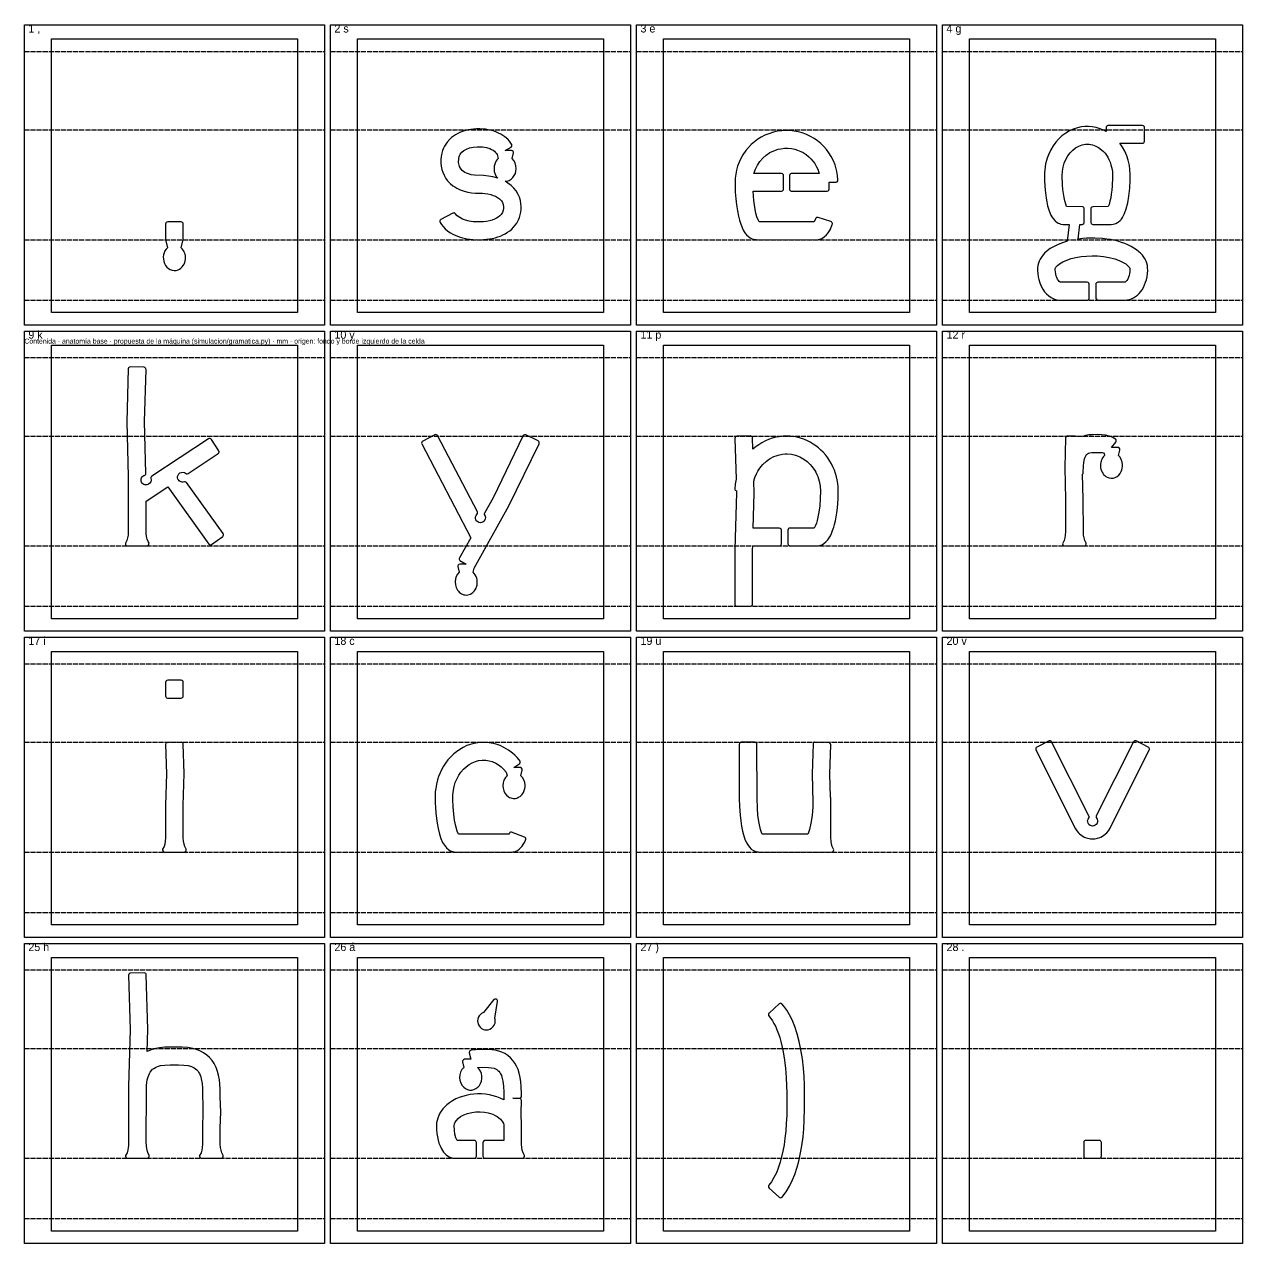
# Model space of a CAD drawing. Header units: millimetres. Extents: x -13 to 1208, y -961 to 108.
# Drawn here: x -13 to 596, y -502 to 108 of the extents above; entities that cross this region are included whole.
import ezdxf
from ezdxf.enums import TextEntityAlignment as Align

# ---------------------------------------------------------------- set-up
doc = ezdxf.new("R2010")
doc.units = ezdxf.units.MM
doc.header["$LTSCALE"] = 2
doc.linetypes.add('DASHED', pattern=[1.524, 1.27, -0.254])
for name, color, linetype in [('CELDA', 8, 'CONTINUOUS'), ('CONTORNO', 7, 'CONTINUOUS'), ('LINEAS', 8, 'DASHED'), ('PLACA', 9, 'CONTINUOUS'), ('TEXTO', 7, 'CONTINUOUS')]:
    doc.layers.add(name, color=color, linetype=linetype)

msp = doc.modelspace()

# ---------------------------------------------------------------- linework, layer by layer
at = {"layer": 'CELDA'}
for points in [[(0, 100.29), (123.01, 100.29), (123.01, -36.39), (0, -36.39)], [(153, 100.29), (276.01, 100.29), (276.01, -36.39), (153, -36.39)], [(306, 100.29), (429.01, 100.29), (429.01, -36.39), (306, -36.39)], [(459, 100.29), (582.01, 100.29), (582.01, -36.39), (459, -36.39)], [(0, -52.71), (123.01, -52.71), (123.01, -189.39), (0, -189.39)], [(153, -52.71), (276.01, -52.71), (276.01, -189.39), (153, -189.39)], [(306, -52.71), (429.01, -52.71), (429.01, -189.39), (306, -189.39)], [(459, -52.71), (582.01, -52.71), (582.01, -189.39), (459, -189.39)], [(0, -205.71), (123.01, -205.71), (123.01, -342.39), (0, -342.39)], [(153, -205.71), (276.01, -205.71), (276.01, -342.39), (153, -342.39)], [(306, -205.71), (429.01, -205.71), (429.01, -342.39), (306, -342.39)], [(459, -205.71), (582.01, -205.71), (582.01, -342.39), (459, -342.39)], [(0, -358.71), (123.01, -358.71), (123.01, -495.39), (0, -495.39)], [(153, -358.71), (276.01, -358.71), (276.01, -495.39), (153, -495.39)], [(306, -358.71), (429.01, -358.71), (429.01, -495.39), (306, -495.39)], [(459, -358.71), (582.01, -358.71), (582.01, -495.39), (459, -495.39)]]:
    msp.add_lwpolyline(points, close=True, dxfattribs=at)
at = {"layer": 'CONTORNO'}
for points in [[(194.74, 10.15), (194.49, 9.97), (194.3, 9.73), (194.18, 9.44), (194.16, 9.13), (194.31, 8.64), (195.01, 7.59), (195.84, 6.55), (196.89, 5.47), (198.25, 4.33), (199.48, 3.48), (200.63, 2.82), (201.84, 2.22), (203.1, 1.7), (204.43, 1.25), (206.34, 0.73), (207.77, 0.45), (210.76, 0.09), (214.28, 0), (217.47, 0.18), (218.95, 0.37), (220.39, 0.63), (221.79, 0.96), (223.15, 1.37), (224.44, 1.83), (225.7, 2.38), (226.9, 3), (228.06, 3.7), (229.13, 4.46), (230.14, 5.31), (231.08, 6.23), (231.93, 7.24), (232.7, 8.33), (233.54, 9.85), (234.05, 11.1), (234.43, 12.36), (234.69, 13.72), (234.83, 15.1), (234.84, 16.6), (234.74, 17.98), (234.48, 19.53), (233.96, 21.24), (233.34, 22.65), (232.32, 24.33), (231.22, 25.71), (229.82, 27.07), (228.24, 28.28), (226.78, 29.17), (227.89, 29.29), (228.93, 29.64), (229.89, 30.23), (230.74, 31.02), (231.43, 31.99), (231.94, 33.09), (232.26, 34.29), (232.37, 35.56), (232.23, 36.98), (231.81, 38.36), (231.12, 39.58), (230.28, 40.55), (230.96, 43.36), (230.95, 43.68), (230.8, 44.08), (230.41, 44.45), (230, 44.58), (226.83, 44.58), (229.81, 46.29), (230.14, 46.67), (230.26, 47.17), (230.22, 47.48), (230.09, 47.76), (229.05, 49.15), (228.1, 50.17), (226.74, 51.36), (225.74, 52.08), (224.69, 52.72), (223.6, 53.29), (222.44, 53.8), (221.27, 54.22), (220.03, 54.58), (218.27, 54.96), (216.95, 55.15), (214.12, 55.32), (212.54, 55.31), (211.02, 55.22), (208.37, 54.85), (207.11, 54.56), (205.43, 54.05), (204.25, 53.58), (203.13, 53.05), (202.05, 52.45), (201.04, 51.79), (200.06, 51.03), (199.17, 50.23), (197.81, 48.72), (197.11, 47.75), (196.48, 46.7), (196.01, 45.75), (195.56, 44.62), (195.01, 42.62), (194.82, 41.39), (194.73, 40.25), (194.73, 38.18), (194.88, 36.73), (195.21, 35.06), (195.65, 33.68), (196.32, 32.16), (197.24, 30.6), (198.1, 29.46), (199.36, 28.14), (200.76, 26.96), (201.63, 26.36), (202.68, 25.73), (204.38, 24.91), (206.29, 24.22), (208.14, 23.74), (210.1, 23.42), (212.03, 23.26), (215.59, 23.17), (216.7, 23.07), (218.22, 22.85), (219.61, 22.53), (220.86, 22.13), (221.97, 21.66), (222.94, 21.14), (224, 20.37), (224.94, 19.39), (225.46, 18.56), (225.84, 17.5), (225.97, 16.38), (225.97, 15.59), (225.87, 14.76), (225.52, 13.66), (224.91, 12.66), (224.16, 11.86), (223.43, 11.28), (222.53, 10.72), (221.5, 10.22), (220.33, 9.78), (219.01, 9.42), (217.56, 9.14), (215.98, 8.96), (213.34, 8.87), (210.88, 8.99), (208.83, 9.28), (207.02, 9.73), (205.47, 10.32), (204.16, 11.03), (202.93, 11.97), (201.92, 13.11), (201.65, 13.27), (201.36, 13.34), (201.05, 13.33), (200.76, 13.23)], [(504.28, -21.28), (503.85, -20.97), (503.39, -20.44), (502.94, -19.7), (502.6, -18.96), (502.32, -18.16), (502.06, -17.14), (501.9, -16.05), (501.84, -15.12), (501.86, -14.45), (502.2, -13.74), (502.9, -12.94), (503.93, -12.1), (505.56, -11.12), (507.62, -10.2), (509.85, -9.46), (512.2, -8.88), (514.85, -8.43), (517.54, -8.16), (520.26, -8.06), (522.99, -8.13), (525.91, -8.4), (528.79, -8.88), (531.55, -9.57), (532.97, -10.05), (534.14, -10.51), (536.12, -11.49), (537.06, -12.09), (537.86, -12.72), (538.5, -13.35), (538.91, -13.91), (539.15, -14.44), (539.18, -14.92), (539.11, -16.02), (538.98, -16.94), (538.74, -17.98), (538.47, -18.81), (538.08, -19.68), (537.63, -20.42), (537.16, -20.97), (536.71, -21.29), (523.17, -21.3), (522.76, -21.38), (522.41, -21.62), (522.18, -21.97), (522.09, -22.38), (522.09, -29.1), (522.22, -29.61), (522.57, -30), (522.86, -30.13), (523.17, -30.18), (536.69, -30.18), (537.82, -30.1), (539.02, -29.86), (539.96, -29.55), (541, -29.06), (541.98, -28.46), (542.95, -27.69), (543.82, -26.84), (544.57, -25.95), (545.26, -24.98), (545.92, -23.85), (546.51, -22.6), (547, -21.29), (547.38, -20.04), (547.71, -18.54), (547.93, -16.98), (548.04, -15.36), (548.03, -13.99), (547.89, -12.9), (547.61, -11.76), (547.25, -10.79), (546.71, -9.67), (546.08, -8.66), (545.4, -7.77), (544.52, -6.8), (543.67, -6), (542.48, -5.06), (541.15, -4.16), (539.76, -3.36), (538.2, -2.6), (536.59, -1.92), (534.91, -1.33), (533.07, -0.78), (531.15, -0.31), (529.51, 0.02), (527.58, 0.33), (525.43, 0.58), (521.56, 0.8), (519.42, 0.8), (517.47, 0.73), (515.56, 0.58), (513.29, 0.31), (514.11, 7.62), (515.39, 7.63), (515.7, 7.71), (516.12, 8.02), (516.34, 8.49), (516.36, 15.42), (516.32, 15.74), (516.18, 16.02), (515.97, 16.25), (515.7, 16.42), (515.39, 16.49), (507.51, 16.5), (507.05, 17.73), (506.6, 19.34), (506.23, 21.06), (505.9, 23.08), (505.65, 25.14), (505.45, 27.47), (505.31, 31.94), (505.42, 34.19), (505.75, 36.19), (506.36, 38.31), (507.13, 40.14), (508.09, 41.85), (509.24, 43.4), (510.56, 44.76), (512.02, 45.88), (513.6, 46.75), (515.27, 47.35), (516.97, 47.66), (518.71, 47.67), (520.42, 47.38), (522.09, 46.79), (523.53, 46.03), (525.01, 44.94), (525.96, 44.04), (526.72, 43.19), (527.42, 42.27), (528.05, 41.27), (528.7, 40.06), (529.25, 38.79), (529.7, 37.47), (530.01, 36.29), (530.24, 35.1), (530.39, 33.9), (530.47, 32.49), (530.47, 31.13), (530.29, 26.9), (530.1, 24.81), (529.84, 22.75), (529.54, 20.97), (529.17, 19.25), (528.71, 17.64), (528.28, 16.5), (520.58, 16.49), (520.09, 16.32), (519.79, 16.02), (519.66, 15.74), (519.61, 15.42), (519.63, 8.49), (519.74, 8.19), (519.93, 7.94), (520.28, 7.71), (520.58, 7.63), (529.8, 7.62), (530.73, 7.7), (531.49, 7.88), (532.17, 8.13), (532.92, 8.52), (533.52, 8.94), (534.21, 9.55), (534.89, 10.32), (535.43, 11.1), (536.01, 12.1), (536.46, 13.06), (537.33, 15.46), (538.09, 18.47), (538.66, 21.74), (539.1, 25.71), (539.32, 29.7), (539.35, 32.69), (539.2, 35.01), (538.89, 37.15), (538.3, 39.69), (537.54, 41.95), (536.58, 44.15), (535.4, 46.27), (534.07, 48.2), (545.44, 48.2), (545.75, 48.25), (546.04, 48.38), (546.34, 48.68), (546.51, 49.17), (546.52, 56), (546.47, 56.31), (546.34, 56.6), (545.95, 56.95), (545.44, 57.07), (528.12, 57.05), (527.82, 56.95), (527.57, 56.76), (527.3, 56.31), (527.26, 56), (527.26, 54.13), (525.64, 54.93), (523.85, 55.62), (522.27, 56.06), (520.36, 56.41), (518.47, 56.56), (516.56, 56.53), (514.85, 56.33), (513.03, 55.94), (510.87, 55.23), (509.01, 54.39), (507.1, 53.26), (505.17, 51.82), (503.54, 50.3), (502.07, 48.65), (500.8, 46.91), (499.56, 44.83), (498.4, 42.35), (497.81, 40.75), (497.44, 39.5), (497.03, 37.85), (496.76, 36.38), (496.57, 34.88), (496.47, 33.44), (496.44, 31.67), (496.48, 29.28), (496.77, 24.76), (497.27, 20.76), (497.62, 18.86), (498.04, 16.99), (498.81, 14.4), (499.7, 12.25), (500.19, 11.37), (500.76, 10.51), (501.41, 9.72), (502.01, 9.15), (502.59, 8.71), (503.24, 8.31), (503.88, 8.02), (504.6, 7.79), (505.73, 7.63), (508.75, 7.6), (507.8, -0.82), (505.5, -1.53), (503.32, -2.37), (501.23, -3.37), (499.37, -4.47), (497.81, -5.61), (496.47, -6.82), (495.27, -8.19), (494.28, -9.7), (493.74, -10.82), (493.39, -11.8), (493.12, -12.91), (492.98, -14), (492.97, -15.38), (493.07, -16.94), (493.29, -18.5), (493.58, -19.83), (494.12, -21.62), (494.76, -23.17), (495.57, -24.69), (496.45, -25.98), (497.46, -27.13), (498.59, -28.13), (499.82, -28.96), (501.09, -29.56), (501.99, -29.86), (502.73, -30.03), (504.35, -30.18), (517.77, -30.18), (518.28, -30.05), (518.53, -29.86), (518.72, -29.61), (518.84, -29.1), (518.84, -22.27), (518.66, -21.78), (518.28, -21.43), (517.77, -21.3)], [(350.76, 24.22), (364.94, 24.22), (365.45, 24.35), (365.84, 24.7), (365.97, 24.98), (366.02, 25.3), (366.02, 32.02), (365.97, 32.33), (365.84, 32.62), (365.45, 32.97), (364.94, 33.09), (351.23, 33.1), (351.95, 35.24), (352.94, 37.25), (354.19, 39.11), (355.67, 40.79), (357.36, 42.26), (359.22, 43.49), (361.22, 44.47), (363.33, 45.17), (364.65, 45.45), (366.41, 45.66), (368.19, 45.69), (369.95, 45.52), (371.69, 45.17), (372.98, 44.78), (374.62, 44.12), (375.82, 43.49), (377.32, 42.53), (378.7, 41.42), (379.68, 40.47), (380.83, 39.12), (381.62, 38.02), (382.51, 36.47), (383.08, 35.24), (383.68, 33.55), (383.81, 33.1), (370.09, 33.09), (369.78, 33.05), (369.5, 32.91), (369.2, 32.62), (369.02, 32.13), (369.02, 25.3), (369.06, 24.98), (369.2, 24.7), (369.5, 24.4), (369.78, 24.27), (370.09, 24.22), (387.76, 24.22), (388.26, 24.35), (388.65, 24.7), (388.83, 25.19), (388.83, 28.66), (392.39, 28.73), (392.87, 28.96), (393.17, 29.4), (393.23, 29.97), (393.04, 32.11), (392.71, 34.02), (392.36, 35.46), (391.75, 37.42), (390.98, 39.33), (389.8, 41.64), (388.71, 43.38), (387.48, 45.03), (386.13, 46.57), (384.59, 48.06), (383.01, 49.36), (381.33, 50.53), (379.55, 51.57), (377.21, 52.67), (375.29, 53.37), (373.31, 53.91), (371.3, 54.29), (369.17, 54.52), (367.13, 54.57), (365.09, 54.46), (363.05, 54.18), (361.05, 53.74), (358.58, 52.96), (356.69, 52.17), (354.87, 51.23), (353.14, 50.15), (351.41, 48.88), (349.87, 47.53), (348.43, 46.06), (347.13, 44.48), (345.65, 42.34), (344.64, 40.55), (343.78, 38.69), (343.06, 36.77), (342.48, 34.7), (342.1, 32.79), (341.85, 30.76), (341.78, 29.28), (341.79, 26.53), (341.89, 23.79), (342.13, 20.48), (342.47, 17.35), (342.92, 14.41), (343.47, 11.73), (343.99, 9.71), (344.58, 7.83), (345.25, 6.12), (345.89, 4.81), (346.72, 3.44), (347.55, 2.39), (348.44, 1.55), (349.34, 0.92), (350.38, 0.41), (351.36, 0.13), (352.38, 0.01), (382.42, 0), (383.29, 0.06), (384.07, 0.22), (385.23, 0.67), (386.4, 1.4), (387.46, 2.37), (388.31, 3.44), (388.93, 4.41), (389.41, 5.31), (390.39, 7.64), (390.45, 7.95), (390.42, 8.27), (390.23, 8.66), (389.99, 8.88), (389.71, 9.03), (383.31, 11.1), (383.01, 11.16), (382.51, 11.05), (382.12, 10.73), (381.26, 8.88), (353.78, 8.88), (353.28, 9.91), (352.74, 11.4), (352.22, 13.28), (351.83, 15.04), (351.41, 17.47), (351.13, 19.61)], [(222.89, 42.53), (223.37, 40.55), (222.89, 40.05), (222.43, 39.45), (221.77, 38.2), (221.38, 36.81), (221.28, 35.36), (221.42, 34.08), (221.84, 32.74), (222.43, 31.65), (223.2, 30.72), (220.63, 31.41), (218.47, 31.8), (216.08, 32.03), (211.55, 32.19), (209.93, 32.43), (208.51, 32.83), (207.57, 33.2), (206.74, 33.63), (206.02, 34.11), (205.41, 34.63), (204.89, 35.18), (204.46, 35.77), (204.04, 36.58), (203.81, 37.26), (203.6, 38.63), (203.64, 40.39), (203.92, 41.63), (204.41, 42.69), (205.15, 43.66), (206.15, 44.53), (207.45, 45.29), (209.05, 45.89), (210.94, 46.29), (212.78, 46.44), (215.44, 46.38), (217.5, 46.06), (219.21, 45.53), (220.08, 45.13), (220.85, 44.67), (221.51, 44.17), (222.07, 43.64), (222.54, 43.07)], [(57.07, 0.13), (58.05, -4.04), (57.34, -4.81), (56.8, -5.65), (56.38, -6.58), (56.1, -7.6), (55.96, -8.63), (55.98, -9.67), (56.15, -10.7), (56.52, -11.84), (57.09, -12.9), (57.72, -13.7), (58.56, -14.44), (59.4, -14.94), (60.4, -15.29), (61.34, -15.41), (62.43, -15.33), (63.44, -15.01), (64.1, -14.67), (64.75, -14.21), (65.42, -13.56), (65.9, -12.93), (66.3, -12.24), (66.64, -11.46), (66.91, -10.5), (67.03, -9.67), (67.05, -8.84), (66.98, -8.01), (66.82, -7.2), (66.63, -6.58), (66.32, -5.86), (65.92, -5.16), (65.44, -4.53), (64.96, -4.04), (65.94, 0.13), (65.94, 7.8), (65.86, 8.21), (65.63, 8.56), (65.28, 8.79), (64.87, 8.87), (58.14, 8.87), (57.73, 8.79), (57.38, 8.56), (57.15, 8.21), (57.07, 7.8)], [(37.71, -150.26), (37.04, -151.59), (36.98, -151.91), (37.1, -152.42), (37.45, -152.82), (37.95, -152.99), (47.76, -153), (48.28, -152.87), (48.6, -152.6), (48.8, -152.22), (48.81, -151.69), (48.32, -150.74), (47.9, -149.64), (47.59, -148.32), (47.41, -146.78), (47.35, -145.02), (47.35, -130.72), (58.15, -123.58), (78.76, -152.21), (79.02, -152.39), (79.42, -152.5), (79.74, -152.47), (80.03, -152.36), (85.66, -148.31), (85.92, -147.98), (86.02, -147.57), (86, -147.26), (85.82, -146.88), (67.47, -121.35), (67.14, -121.1), (66.84, -121), (66.53, -120.99), (65.94, -121.13), (65.43, -121.16), (64.95, -121.08), (64.41, -120.88), (63.91, -120.53), (63.51, -120.07), (63.27, -119.62), (63.11, -119.04), (63.12, -118.31), (63.32, -117.64), (63.72, -117.04), (64.28, -116.57), (64.97, -116.28), (65.79, -116.22), (66.52, -116.41), (67.5, -116.96), (67.9, -116.99), (68.3, -116.88), (83.4, -106.91), (83.63, -106.7), (83.79, -106.43), (83.87, -106.12), (83.86, -105.81), (83.75, -105.51), (80, -99.81), (79.7, -99.51), (79.42, -99.37), (79.1, -99.33), (78.79, -99.37), (78.51, -99.5), (50.17, -118.22), (49.88, -118.51), (49.71, -118.89), (49.69, -119.2), (49.82, -120.19), (49.64, -121.02), (49.25, -121.66), (48.63, -122.2), (48.19, -122.41), (47.7, -122.53), (47.21, -122.55), (46.64, -122.45), (46.19, -122.27), (45.77, -121.99), (45.43, -121.64), (45.12, -121.15), (44.94, -120.67), (44.87, -120.09), (44.94, -119.49), (45.12, -119.01), (45.43, -118.52), (45.77, -118.18), (46.19, -117.89), (46.76, -117.65), (47.01, -117.45), (47.19, -117.19), (47.3, -116.79), (46.59, -90.94), (47.32, -64.87), (47.28, -64.56), (47.09, -64.19), (46.77, -63.91), (46.38, -63.78), (39.44, -63.58), (39.04, -63.7), (38.78, -63.88), (38.59, -64.12), (38.45, -64.52), (37.71, -91.07), (38.47, -118.3), (38.47, -145.03), (38.41, -146.8), (38.33, -147.6), (38.09, -149.01)], [(185.68, -100.62), (185.35, -100.88), (185.15, -101.25), (185.1, -101.67), (185.22, -102.07), (209.66, -148.95), (204.03, -159.05), (203.92, -159.35), (203.9, -159.66), (203.97, -159.97), (204.27, -160.4), (207.38, -162.15), (204.21, -162.16), (203.7, -162.34), (203.41, -162.65), (203.25, -163.05), (203.25, -163.38), (203.93, -166.19), (203.08, -167.15), (202.41, -168.35), (202.02, -169.55), (201.84, -170.96), (201.94, -172.45), (202.33, -173.83), (202.99, -175.08), (203.45, -175.69), (203.88, -176.13), (204.44, -176.59), (204.94, -176.92), (205.58, -177.22), (206.14, -177.41), (206.82, -177.53), (207.54, -177.57), (208.13, -177.51), (208.8, -177.36), (209.49, -177.09), (210.14, -176.72), (210.75, -176.26), (211.32, -175.69), (211.88, -174.92), (212.27, -174.21), (212.57, -173.45), (212.79, -172.62), (212.92, -171.62), (212.92, -170.78), (212.82, -169.93), (212.63, -169.12), (212.35, -168.35), (211.9, -167.48), (211.42, -166.81), (210.84, -166.19), (211.32, -164.2), (228.7, -133.02), (243.8, -101.97), (243.91, -101.57), (243.85, -101.15), (243.64, -100.79), (243.31, -100.53), (237.16, -97.55), (236.85, -97.49), (236.54, -97.51), (236.25, -97.63), (235.93, -97.91), (220.78, -129), (216.51, -136.68), (216.43, -136.98), (216.43, -137.28), (216.83, -138.24), (216.94, -138.83), (216.9, -139.44), (216.7, -140.04), (216.29, -140.64), (215.75, -141.08), (215.08, -141.36), (214.46, -141.44), (213.74, -141.33), (213.11, -141.03), (212.63, -140.62), (212.24, -140.04), (212.02, -139.32), (212.04, -138.5), (212.29, -137.79), (212.94, -136.88), (213.03, -136.47), (212.95, -136.06), (193.03, -97.87), (192.83, -97.64), (192.46, -97.44), (192.04, -97.39), (191.73, -97.46)], [(506.22, -150.26), (505.55, -151.59), (505.49, -151.91), (505.61, -152.42), (505.97, -152.82), (506.46, -152.99), (516.38, -152.99), (516.69, -152.92), (516.96, -152.75), (517.18, -152.51), (517.31, -152.22), (517.35, -151.91), (517.3, -151.59), (516.62, -150.26), (516.24, -149.01), (516, -147.58), (515.88, -145.95), (515.86, -129.73), (515.51, -117.24), (515.77, -116.85), (515.85, -116.53), (515.95, -112.9), (516.07, -111.58), (516.26, -110.33), (516.47, -109.48), (516.74, -108.67), (517.06, -107.98), (517.44, -107.42), (517.9, -106.99), (518.43, -106.7), (519.15, -106.49), (520.06, -106.36), (521.82, -106.3), (524.2, -106.33), (525.32, -106.43), (526.23, -106.65), (526.51, -107.81), (525.92, -108.43), (525.46, -109.07), (525.08, -109.78), (524.77, -110.54), (524.56, -111.34), (524.44, -112.17), (524.42, -113), (524.49, -113.83), (524.65, -114.64), (524.9, -115.43), (525.24, -116.16), (525.57, -116.71), (526.03, -117.31), (526.57, -117.86), (527.17, -118.32), (527.82, -118.69), (528.86, -119.06), (529.8, -119.19), (530.85, -119.11), (531.77, -118.84), (532.75, -118.32), (533.61, -117.62), (534.26, -116.84), (534.85, -115.83), (535.15, -115.07), (535.37, -114.24), (535.5, -113.24), (535.5, -112.37), (535.32, -111.14), (534.86, -109.81), (534.24, -108.74), (533.42, -107.81), (534.08, -105.1), (534.07, -104.57), (533.81, -104.1), (533.55, -103.91), (533.25, -103.8), (529.97, -103.77), (532.17, -101.16), (532.31, -100.88), (532.36, -100.56), (532.24, -100.05), (531.98, -99.73), (531.17, -99.2), (530.22, -98.71), (528.72, -98.13), (526.94, -97.71), (525.02, -97.49), (522.74, -97.43), (520.38, -97.45), (518.68, -97.58), (517.03, -97.87), (515.58, -98.29), (507.96, -98.08), (507.65, -98.15), (507.37, -98.31), (507.05, -98.72), (506.96, -99.13), (506.55, -113.85), (506.98, -129.81), (506.97, -145.93), (506.85, -147.58), (506.6, -149.04)], [(341.68, -124.48), (341.72, -124.79), (341.9, -125.17), (342.12, -125.39), (342.42, -125.54), (342.45, -126.52), (341.66, -154.73), (341.67, -182.21), (341.74, -182.51), (341.98, -182.86), (342.23, -183.05), (342.63, -183.17), (349.56, -183.17), (349.97, -183.05), (350.22, -182.86), (350.45, -182.51), (350.53, -182.1), (350.53, -154.91), (350.59, -153), (363.95, -153), (364.26, -152.92), (364.61, -152.69), (364.84, -152.34), (364.92, -152.03), (364.92, -145.1), (364.74, -144.6), (364.36, -144.25), (363.85, -144.13), (350.84, -144.12), (351.32, -126.62), (351.16, -120.6), (351.72, -118.78), (352.43, -117.08), (353.19, -115.64), (354.17, -114.13), (354.79, -113.32), (355.7, -112.27), (357.32, -110.77), (358.25, -110.05), (359.24, -109.4), (361.17, -108.39), (362.25, -107.96), (363.37, -107.61), (365.48, -107.18), (366.82, -107.07), (367.79, -107.05), (369.92, -107.24), (372.03, -107.72), (373.31, -108.17), (374.2, -108.56), (376.1, -109.61), (377.86, -110.91), (379.31, -112.28), (380.23, -113.33), (380.84, -114.14), (381.62, -115.3), (382.12, -116.18), (382.67, -117.28), (383.14, -118.4), (383.88, -120.73), (384.32, -123.15), (384.47, -125.62), (384.39, -129.14), (384.09, -133.12), (383.55, -137.02), (382.84, -140.31), (382.41, -141.74), (382, -142.86), (381.39, -144.12), (369.25, -144.13), (368.84, -144.21), (368.57, -144.37), (368.3, -144.69), (368.18, -145.1), (368.18, -152.03), (368.26, -152.34), (368.49, -152.69), (368.74, -152.87), (369.04, -152.98), (382.41, -153), (383.44, -152.92), (384.73, -152.59), (385.41, -152.28), (386.12, -151.87), (387.19, -151), (388.16, -149.93), (388.84, -148.96), (389.42, -147.93), (389.99, -146.76), (390.55, -145.36), (391.09, -143.74), (391.48, -142.31), (391.92, -140.45), (392.29, -138.56), (392.63, -136.43), (392.92, -134.07), (393.25, -129.57), (393.34, -125), (393.27, -123.51), (393.09, -121.77), (392.82, -120.06), (392.48, -118.55), (392.01, -116.88), (391.41, -115.17), (390.73, -113.57), (389.92, -111.95), (389.16, -110.63), (388.07, -108.98), (387.1, -107.71), (385.8, -106.22), (384.72, -105.14), (383.56, -104.1), (382.18, -103.03), (380.86, -102.12), (379.36, -101.23), (377.96, -100.52), (376.08, -99.73), (374.54, -99.21), (372.8, -98.76), (371.01, -98.43), (369.24, -98.24), (367.38, -98.18), (365.78, -98.24), (363.76, -98.47), (362.17, -98.77), (360.4, -99.23), (358.49, -99.9), (356.99, -100.55), (355.19, -101.49), (353.65, -102.45), (352.34, -103.39), (350.72, -104.74), (350.55, -99.02), (350.42, -98.62), (350.15, -98.31), (349.77, -98.12), (349.46, -98.08), (342.74, -98.27), (342.33, -98.36), (342.06, -98.53), (341.8, -98.86), (341.69, -99.27), (342.26, -119.69), (341.87, -122.1)], [(64.87, -229.05), (65.28, -228.97), (65.63, -228.74), (65.86, -228.39), (65.94, -228.08), (65.94, -221.25), (65.86, -220.84), (65.7, -220.57), (65.28, -220.26), (64.87, -220.18), (58.14, -220.18), (57.73, -220.26), (57.46, -220.42), (57.15, -220.84), (57.07, -221.25), (57.07, -227.98), (57.15, -228.39), (57.31, -228.66), (57.63, -228.92), (58.04, -229.05)], [(56.31, -303.26), (55.63, -304.59), (55.58, -304.91), (55.7, -305.42), (56.05, -305.82), (56.54, -305.99), (66.46, -305.99), (66.77, -305.92), (67.12, -305.68), (67.31, -305.42), (67.41, -305.12), (67.38, -304.59), (66.7, -303.26), (66.33, -302.04), (66.08, -300.6), (65.96, -298.95), (65.94, -282.81), (66.38, -266.82), (65.96, -252.02), (65.88, -251.72), (65.71, -251.45), (65.37, -251.2), (65.07, -251.1), (58.04, -251.28), (57.73, -251.36), (57.39, -251.61), (57.21, -251.86), (57.11, -252.16), (57.51, -266.97), (57.07, -282.63), (57.05, -298.93), (56.93, -300.58), (56.68, -302.04)], [(203.5, -297.12), (202.83, -295.52), (202.15, -293.13), (201.55, -290.13), (201.15, -287.16), (200.82, -283.33), (200.7, -279.81), (200.72, -277.4), (200.97, -275.08), (201.36, -273.18), (201.92, -271.33), (202.64, -269.58), (203.68, -267.62), (204.7, -266.13), (206.06, -264.54), (207.31, -263.37), (208.89, -262.2), (210.3, -261.41), (212.03, -260.71), (213.52, -260.31), (215.32, -260.07), (217.12, -260.1), (218.91, -260.37), (220.4, -260.81), (222.11, -261.55), (223.51, -262.38), (224.83, -263.38), (226.07, -264.54), (227.34, -266.01), (227.79, -267.86), (226.94, -268.82), (226.26, -270.04), (225.83, -271.42), (225.69, -272.87), (225.8, -274.11), (226.18, -275.47), (226.74, -276.58), (227.46, -277.52), (228.45, -278.37), (228.97, -278.67), (229.61, -278.95), (230.18, -279.12), (230.86, -279.22), (231.99, -279.18), (232.66, -279.02), (233.21, -278.82), (233.84, -278.49), (234.31, -278.17), (235.18, -277.35), (235.64, -276.75), (235.96, -276.21), (236.37, -275.28), (236.64, -274.32), (236.77, -273.46), (236.78, -272.45), (236.6, -271.19), (236.14, -269.86), (235.52, -268.79), (234.7, -267.86), (235.38, -265.04), (235.32, -264.51), (235.01, -264.08), (234.53, -263.84), (231.25, -263.82), (234.1, -261.69), (234.34, -261.21), (234.37, -260.89), (234.3, -260.57), (233.89, -259.98), (232.78, -258.72), (231.67, -257.6), (230.57, -256.61), (228.47, -255.03), (226.24, -253.7), (224.38, -252.83), (222.82, -252.26), (220.85, -251.71), (218.92, -251.37), (216.89, -251.19), (215.24, -251.19), (213.21, -251.37), (211.28, -251.71), (209.31, -252.26), (207.75, -252.83), (205.89, -253.7), (204.16, -254.7), (202.46, -255.89), (201.16, -256.95), (199.65, -258.4), (198.24, -259.98), (197.01, -261.61), (196.09, -263.03), (195.08, -264.84), (194.34, -266.39), (193.57, -268.32), (193.04, -269.97), (192.51, -272.08), (192.13, -274.17), (191.93, -275.88), (191.82, -278.07), (191.85, -281.23), (191.97, -283.85), (192.15, -286.35), (192.47, -289.3), (192.8, -291.59), (193.29, -294.18), (194.01, -297.06), (194.74, -299.22), (195.6, -301.17), (196.45, -302.6), (196.98, -303.31), (197.55, -303.95), (198.66, -304.87), (199.43, -305.33), (199.96, -305.57), (201.17, -305.91), (202.21, -306), (230.6, -305.96), (231.4, -305.82), (232.17, -305.57), (233.03, -305.15), (233.88, -304.58), (234.58, -303.95), (235.3, -303.12), (235.9, -302.27), (236.47, -301.28), (237.06, -300.03), (237.19, -299.61), (237.1, -299.08), (236.78, -298.66), (236.49, -298.5), (229.98, -296.08), (229.55, -296.1), (229.16, -296.29), (228.94, -296.52), (228.6, -297.13)], [(355.34, -297.13), (354.96, -296.17), (354.49, -294.67), (353.79, -291.54), (353.24, -287.71), (352.92, -283.92), (352.76, -279.2), (352.74, -252.04), (352.58, -251.65), (352.36, -251.42), (352.09, -251.26), (351.68, -251.18), (344.85, -251.18), (344.45, -251.3), (344.07, -251.65), (343.93, -251.94), (343.88, -252.25), (343.89, -279.25), (343.99, -283.2), (344.3, -287.5), (344.63, -290.39), (345.06, -293.09), (345.57, -295.59), (346.06, -297.48), (346.74, -299.53), (347.39, -301.06), (348.17, -302.48), (348.93, -303.52), (349.9, -304.5), (351.07, -305.29), (352.18, -305.75), (353.46, -305.98), (390.05, -306), (390.46, -305.92), (390.82, -305.68), (391.05, -305.32), (391.12, -304.91), (391.03, -304.49), (390.38, -303.22), (390.02, -302.04), (389.77, -300.6), (389.65, -298.95), (389.6, -281.34), (389.63, -279.08), (389.52, -278.58), (389.19, -266.97), (389.6, -252.37), (389.49, -251.86), (389.15, -251.47), (388.87, -251.33), (388.56, -251.27), (381.73, -251.08), (381.42, -251.15), (381.15, -251.31), (380.87, -251.62), (380.76, -251.92), (380.32, -266.85), (380.72, -281.3), (380.63, -283.34), (380.28, -287.7), (379.73, -291.53), (379.03, -294.67), (378.56, -296.17), (378.17, -297.13)], [(511.95, -294.36), (512.59, -295.39), (513.49, -296.46), (514.01, -296.96), (515.11, -297.81), (516.33, -298.5), (516.84, -298.72), (518.13, -299.15), (519.52, -299.39), (520.94, -299.42), (521.69, -299.36), (522.88, -299.15), (524.17, -298.72), (524.67, -298.5), (525.9, -297.81), (527, -296.96), (527.54, -296.43), (528.42, -295.39), (529.24, -294.03), (548.8, -255.01), (548.9, -254.71), (548.91, -254.4), (548.82, -254.09), (548.58, -253.75), (548.32, -253.57), (542.21, -250.51), (541.91, -250.45), (541.49, -250.5), (541.21, -250.64), (540.98, -250.86), (522.37, -287.94), (522.26, -288.36), (522.29, -288.69), (522.79, -289.61), (522.97, -290.31), (522.93, -291.04), (522.74, -291.64), (522.35, -292.22), (521.87, -292.63), (521.23, -292.93), (520.52, -293.04), (519.89, -292.97), (519.22, -292.68), (518.68, -292.24), (518.27, -291.64), (518.06, -290.94), (518.04, -290.31), (518.22, -289.61), (518.72, -288.69), (518.75, -288.36), (518.64, -287.94), (500.03, -250.86), (499.8, -250.64), (499.52, -250.5), (499.21, -250.44), (498.79, -250.51), (492.69, -253.57), (492.35, -253.83), (492.18, -254.09), (492.1, -254.4), (492.11, -254.71), (492.21, -255.01)], [(37.81, -456.26), (37.13, -457.59), (37.08, -457.91), (37.2, -458.42), (37.55, -458.82), (38.04, -458.99), (47.86, -459), (48.37, -458.87), (48.76, -458.51), (48.91, -458.12), (48.91, -457.69), (48.19, -456.22), (47.83, -455.04), (47.69, -454.35), (47.5, -452.78), (47.44, -451.03), (47.48, -424.69), (47.58, -422.7), (47.75, -421.13), (47.97, -419.8), (48.34, -418.34), (48.66, -417.44), (49.03, -416.64), (49.43, -415.95), (50, -415.18), (50.63, -414.55), (51.19, -414.11), (52, -413.62), (52.75, -413.28), (53.6, -412.98), (54.6, -412.73), (56.78, -412.43), (59.42, -412.31), (63.58, -412.31), (66.23, -412.43), (68.4, -412.73), (70, -413.18), (70.76, -413.49), (71.44, -413.86), (72.02, -414.26), (72.69, -414.85), (73.17, -415.38), (73.59, -415.97), (73.98, -416.65), (74.34, -417.44), (74.67, -418.36), (74.95, -419.41), (75.32, -421.61), (75.5, -423.95), (75.78, -436.04), (75.57, -443.67), (75.55, -451.93), (75.43, -453.58), (75.19, -455.01), (74.81, -456.26), (74.13, -457.59), (74.08, -458.01), (74.2, -458.42), (74.55, -458.82), (75.04, -458.99), (84.86, -459), (85.27, -458.92), (85.62, -458.68), (85.81, -458.42), (85.93, -458.01), (85.88, -457.59), (85.2, -456.26), (84.83, -455.04), (84.58, -453.6), (84.46, -451.95), (84.44, -443.86), (84.66, -435.94), (84.44, -428.26), (84.4, -424.44), (84.27, -421.97), (84.04, -419.87), (83.61, -417.48), (83.12, -415.65), (82.37, -413.65), (81.37, -411.68), (80.38, -410.2), (79.07, -408.68), (77.76, -407.48), (76.11, -406.31), (74.52, -405.46), (72.56, -404.67), (70.74, -404.16), (68.29, -403.73), (65.45, -403.49), (60.43, -403.43), (56.71, -403.53), (54.09, -403.81), (52.15, -404.19), (49.93, -404.86), (47.93, -405.73), (48.23, -394.68), (47.47, -367.38), (47.41, -367.07), (47.21, -366.7), (46.87, -366.45), (46.47, -366.33), (39.54, -366.53), (39.23, -366.61), (38.89, -366.86), (38.71, -367.11), (38.6, -367.52), (39.36, -394.81), (38.57, -423.04), (38.57, -451.03), (38.5, -452.8), (38.43, -453.6), (38.19, -455.01)], [(216.05, -386.2), (215.03, -386.72), (214.35, -387.27), (213.8, -387.93), (213.38, -388.7), (213.12, -389.53), (213.03, -390.39), (213.11, -391.26), (213.36, -392.09), (213.77, -392.86), (214.31, -393.54), (214.98, -394.1), (215.75, -394.51), (216.58, -394.77), (217.44, -394.86), (218.31, -394.78), (219.14, -394.53), (220.09, -394), (220.88, -393.26), (221.39, -392.49), (221.78, -391.47), (221.88, -390.88), (221.9, -390.23), (221.83, -389.58), (221.66, -388.96), (223.01, -380.72), (222.97, -380.21), (222.77, -379.84), (222.44, -379.59), (222.04, -379.48), (221.62, -379.53), (221.26, -379.73)], [(358.81, -386.44), (358.57, -386.76), (358.48, -387.06), (358.47, -387.36), (358.55, -387.66), (359.68, -389.17), (360.46, -390.35), (361.23, -391.66), (361.96, -393.09), (362.87, -395.18), (363.52, -396.9), (364.14, -398.74), (364.7, -400.69), (365.7, -404.93), (366.39, -408.83), (367.02, -413.95), (367.39, -418.66), (367.57, -422.82), (367.65, -426.34), (367.66, -432.68), (367.58, -437.52), (367.39, -441.68), (367.11, -445.48), (366.73, -449.02), (366.26, -452.32), (365.7, -455.41), (365.06, -458.3), (364.33, -460.98), (363.31, -464.04), (362.42, -466.25), (361.23, -468.69), (359.95, -470.79), (358.65, -472.52), (358.52, -472.79), (358.46, -473.09), (358.53, -473.49), (358.81, -473.91), (363.76, -478.48), (364.12, -478.7), (364.54, -478.76), (364.96, -478.66), (365.29, -478.4), (366.19, -477.3), (367.32, -475.74), (369, -472.97), (370.53, -469.85), (371.65, -467.09), (372.83, -463.54), (373.68, -460.4), (374.56, -456.35), (375.16, -452.83), (375.75, -448.25), (376.11, -444.27), (376.36, -440.04), (376.52, -434.13), (376.54, -427.62), (376.45, -422.57), (376.25, -418.12), (375.94, -414.05), (375.42, -409.29), (374.72, -404.86), (373.86, -400.7), (372.84, -396.86), (371.65, -393.26), (370.27, -389.93), (369, -387.38), (367.63, -385.09), (366.19, -383.05), (365.22, -381.88), (364.86, -381.66), (364.54, -381.59), (364.12, -381.65), (363.76, -381.87)], [(202.85, -450.12), (202.53, -449.52), (202.22, -448.75), (201.73, -446.93), (201.44, -444.93), (201.36, -442.76), (201.51, -441.87), (201.9, -440.94), (202.48, -440.09), (203.35, -439.17), (204.59, -438.22), (206.22, -437.31), (208.03, -436.61), (210.15, -436.08), (212.17, -435.81), (214.41, -435.75), (216.45, -435.93), (218.41, -436.31), (219.57, -436.64), (220.67, -437.04), (221.87, -437.6), (222.83, -438.15), (223.69, -438.77), (224.45, -439.43), (225.09, -440.15), (225.56, -440.85), (225.95, -441.68), (226.12, -442.39), (226.16, -450.12), (216.83, -450.13), (216.42, -450.21), (216.15, -450.37), (215.84, -450.79), (215.76, -451.2), (215.76, -457.93), (215.84, -458.34), (216, -458.61), (216.42, -458.92), (216.83, -459), (235.45, -459), (235.97, -458.87), (236.22, -458.68), (236.41, -458.42), (236.53, -458.01), (236.48, -457.59), (235.8, -456.26), (235.42, -455.01), (235.18, -453.58), (235.05, -451.95), (235.03, -442.58), (234.83, -436.57), (234.99, -430.06), (234.89, -429.76), (234.71, -429.5), (234.47, -429.3), (234.17, -429.19), (230.62, -429.07), (234.17, -429.04), (234.65, -428.82), (234.96, -428.4), (235.03, -428.09), (235.03, -427.07), (234.91, -423.09), (234.71, -420.78), (234.39, -418.66), (233.89, -416.5), (233.32, -414.74), (232.58, -413.04), (231.72, -411.49), (230.7, -410.09), (229.51, -408.8), (228.18, -407.68), (226.69, -406.73), (225.15, -406), (223.62, -405.47), (221.84, -405.06), (220.14, -404.83), (217.73, -404.69), (214.15, -404.68), (211.98, -404.77), (209.89, -405), (209.5, -405.11), (209.17, -405.36), (209, -405.61), (208.9, -406.01), (208.92, -406.31), (209.64, -409.57), (206.46, -409.57), (205.96, -409.76), (205.61, -410.16), (205.51, -410.47), (205.51, -410.79), (206.19, -413.61), (205.71, -414.1), (205.25, -414.7), (204.59, -415.95), (204.2, -417.34), (204.09, -418.83), (204.24, -420.07), (204.66, -421.41), (205.25, -422.5), (206.11, -423.52), (207.01, -424.22), (208.01, -424.7), (209.08, -424.95), (210.17, -424.96), (211.23, -424.72), (212.24, -424.24), (213.15, -423.55), (213.94, -422.64), (214.54, -421.6), (214.96, -420.44), (215.17, -419.21), (215.16, -417.96), (214.95, -416.73), (214.53, -415.58), (213.92, -414.54), (213.1, -413.59), (215.69, -413.55), (218.49, -413.6), (220.07, -413.76), (221.32, -414.05), (222.02, -414.31), (222.68, -414.67), (223.24, -415.09), (223.69, -415.54), (224.17, -416.17), (224.57, -416.85), (224.94, -417.68), (225.23, -418.5), (225.71, -420.53), (226.01, -422.97), (226.15, -426.03), (226.14, -429.79), (224.32, -428.95), (222.63, -428.3), (220.89, -427.78), (219.09, -427.37), (217.09, -427.06), (215.03, -426.9), (212.97, -426.88), (211.17, -426.99), (209.36, -427.21), (207.37, -427.59), (205.59, -428.08), (203.84, -428.69), (202.17, -429.41), (200.52, -430.3), (198.96, -431.32), (197.66, -432.35), (196.65, -433.3), (195.72, -434.33), (194.88, -435.44), (194.18, -436.56), (193.63, -437.67), (193.13, -438.95), (192.79, -440.17), (192.59, -441.31), (192.48, -442.73), (192.52, -444.58), (192.7, -446.59), (192.97, -448.36), (193.31, -449.9), (193.76, -451.42), (194.32, -452.88), (194.97, -454.23), (195.5, -455.1), (196.08, -455.9), (196.68, -456.59), (197.39, -457.26), (198.05, -457.76), (198.84, -458.23), (199.68, -458.59), (200.37, -458.8), (201.3, -458.97), (202, -459), (211.43, -459), (211.84, -458.92), (212.19, -458.69), (212.43, -458.34), (212.51, -457.93), (212.51, -451.2), (212.43, -450.79), (212.19, -450.44), (211.84, -450.21), (211.43, -450.13)], [(516.07, -457.93), (516.15, -458.34), (516.31, -458.61), (516.63, -458.87), (517.04, -459), (523.87, -459), (524.28, -458.92), (524.55, -458.76), (524.86, -458.34), (524.94, -457.93), (524.94, -451.2), (524.86, -450.79), (524.7, -450.52), (524.28, -450.21), (523.87, -450.13), (517.14, -450.13), (516.73, -450.21), (516.46, -450.37), (516.19, -450.69), (516.07, -451.09)]]:
    msp.add_lwpolyline(points, close=True, dxfattribs=at)
at = {"layer": 'LINEAS'}
for p, q in [((-13.5, 94.07), (136.5, 94.07)), ((139.5, 94.07), (289.5, 94.07)), ((292.5, 94.07), (442.5, 94.07)), ((445.5, 94.07), (595.5, 94.07)), ((-13.5, 54.82), (136.5, 54.82)), ((139.5, 54.82), (289.5, 54.82)), ((292.5, 54.82), (442.5, 54.82)), ((445.5, 54.82), (595.5, 54.82)), ((-13.5, 0), (136.5, 0)), ((139.5, 0), (289.5, 0)), ((292.5, 0), (442.5, 0)), ((445.5, 0), (595.5, 0)), ((-13.5, -30.18), (136.5, -30.18)), ((139.5, -30.18), (289.5, -30.18)), ((292.5, -30.18), (442.5, -30.18)), ((445.5, -30.18), (595.5, -30.18)), ((-13.5, -58.93), (136.5, -58.93)), ((139.5, -58.93), (289.5, -58.93)), ((292.5, -58.93), (442.5, -58.93)), ((445.5, -58.93), (595.5, -58.93)), ((-13.5, -98.18), (136.5, -98.18)), ((139.5, -98.18), (289.5, -98.18)), ((292.5, -98.18), (442.5, -98.18)), ((445.5, -98.18), (595.5, -98.18)), ((-13.5, -153), (136.5, -153)), ((139.5, -153), (289.5, -153)), ((292.5, -153), (442.5, -153)), ((445.5, -153), (595.5, -153)), ((-13.5, -183.18), (136.5, -183.18)), ((139.5, -183.18), (289.5, -183.18)), ((292.5, -183.18), (442.5, -183.18)), ((445.5, -183.18), (595.5, -183.18)), ((-13.5, -211.93), (136.5, -211.93)), ((139.5, -211.93), (289.5, -211.93)), ((292.5, -211.93), (442.5, -211.93)), ((445.5, -211.93), (595.5, -211.93)), ((-13.5, -251.18), (136.5, -251.18)), ((139.5, -251.18), (289.5, -251.18)), ((292.5, -251.18), (442.5, -251.18)), ((445.5, -251.18), (595.5, -251.18)), ((-13.5, -306), (136.5, -306)), ((139.5, -306), (289.5, -306)), ((292.5, -306), (442.5, -306)), ((445.5, -306), (595.5, -306)), ((-13.5, -336.18), (136.5, -336.18)), ((139.5, -336.18), (289.5, -336.18)), ((292.5, -336.18), (442.5, -336.18)), ((445.5, -336.18), (595.5, -336.18)), ((-13.5, -364.93), (136.5, -364.93)), ((139.5, -364.93), (289.5, -364.93)), ((292.5, -364.93), (442.5, -364.93)), ((445.5, -364.93), (595.5, -364.93)), ((-13.5, -404.18), (136.5, -404.18)), ((139.5, -404.18), (289.5, -404.18)), ((292.5, -404.18), (442.5, -404.18)), ((445.5, -404.18), (595.5, -404.18)), ((-13.5, -459), (136.5, -459)), ((139.5, -459), (289.5, -459)), ((292.5, -459), (442.5, -459)), ((445.5, -459), (595.5, -459)), ((-13.5, -489.18), (136.5, -489.18)), ((139.5, -489.18), (289.5, -489.18)), ((292.5, -489.18), (442.5, -489.18)), ((445.5, -489.18), (595.5, -489.18))]:
    msp.add_line(p, q, dxfattribs=at)
at = {"layer": 'PLACA'}
for points in [[(-13.5, 107.32), (136.5, 107.32), (136.5, -42.68), (-13.5, -42.68)], [(139.5, 107.32), (289.5, 107.32), (289.5, -42.68), (139.5, -42.68)], [(292.5, 107.32), (442.5, 107.32), (442.5, -42.68), (292.5, -42.68)], [(445.5, 107.32), (595.5, 107.32), (595.5, -42.68), (445.5, -42.68)], [(-13.5, -45.68), (136.5, -45.68), (136.5, -195.68), (-13.5, -195.68)], [(139.5, -45.68), (289.5, -45.68), (289.5, -195.68), (139.5, -195.68)], [(292.5, -45.68), (442.5, -45.68), (442.5, -195.68), (292.5, -195.68)], [(445.5, -45.68), (595.5, -45.68), (595.5, -195.68), (445.5, -195.68)], [(-13.5, -198.68), (136.5, -198.68), (136.5, -348.68), (-13.5, -348.68)], [(139.5, -198.68), (289.5, -198.68), (289.5, -348.68), (139.5, -348.68)], [(292.5, -198.68), (442.5, -198.68), (442.5, -348.68), (292.5, -348.68)], [(445.5, -198.68), (595.5, -198.68), (595.5, -348.68), (445.5, -348.68)], [(-13.5, -351.68), (136.5, -351.68), (136.5, -501.68), (-13.5, -501.68)], [(139.5, -351.68), (289.5, -351.68), (289.5, -501.68), (139.5, -501.68)], [(292.5, -351.68), (442.5, -351.68), (442.5, -501.68), (292.5, -501.68)], [(445.5, -351.68), (595.5, -351.68), (595.5, -501.68), (445.5, -501.68)]]:
    msp.add_lwpolyline(points, close=True, dxfattribs=at)

# ---------------------------------------------------------------- texts
at = {"layer": 'TEXTO'}
for s, height, p in [('1 ,', 4, (-11.5, 102.32)), ('2 s', 4, (141.5, 102.32)), ('3 e', 4, (294.5, 102.32)), ('4 g', 4, (447.5, 102.32)), ('9 k', 4, (-11.5, -50.68)), ('10 y', 4, (141.5, -50.68)), ('11 p', 4, (294.5, -50.68)), ('12 r', 4, (447.5, -50.68)), ('Contenida · anatomía base · propuesta de la máquina (simulacion/gramatica.py) · mm · origen: fondo y borde izquierdo de la celda', 2.5, (-13.5, -52.68)), ('17 i', 4, (-11.5, -203.68)), ('18 c', 4, (141.5, -203.68)), ('19 u', 4, (294.5, -203.68)), ('20 v', 4, (447.5, -203.68)), ('25 h', 4, (-11.5, -356.68)), ('26 á', 4, (141.5, -356.68)), ('27 )', 4, (294.5, -356.68)), ('28 .', 4, (447.5, -356.68))]:
    msp.add_text(s, height=height, dxfattribs=at).set_placement(p, align=Align.BOTTOM_LEFT)

doc.saveas('drawing.dxf')
